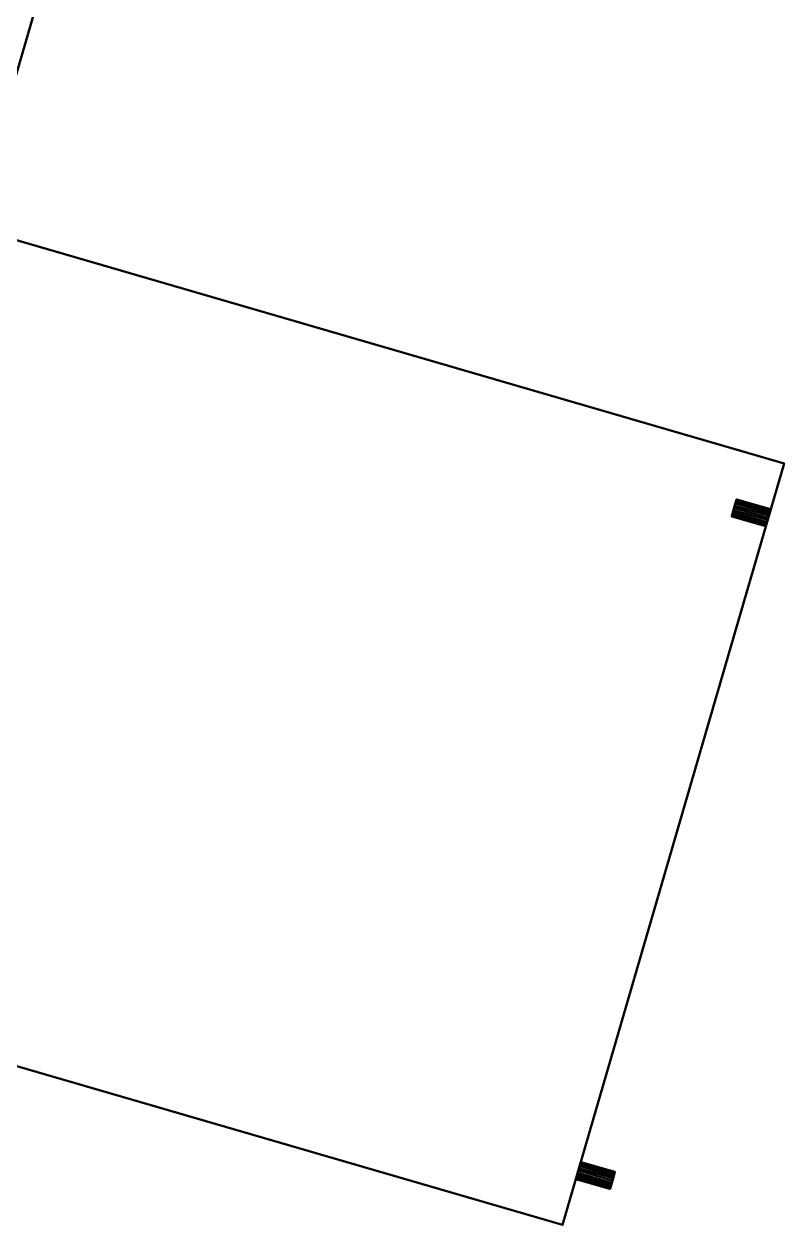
# Model space of a CAD drawing. Header units: inches. Extents: x -1654 to 1344, y -1538 to 36.
# Drawn here: x -230.54 to -209.08, y -694.67 to -660.75 of the extents above; entities that cross this region are included whole.
import ezdxf

# ---------------------------------------------------------------- set-up
doc = ezdxf.new("R2010")
doc.units = ezdxf.units.IN
doc.header["$MEASUREMENT"] = 0
doc.layers.add('M-EQPT', color=2, linetype='Continuous', lineweight=50)
doc.layers.add('M-HVAC-DUCT-SA', color=1, linetype='Continuous', lineweight=50)

# ---------------------------------------------------------------- blocks, each defined once
blk = doc.blocks.new('Heat Pump - Horizontal - Water Source - Back Discharge - Heat Pump 2 Ton Horizontal-946186-_3D_')
at = {"layer": 'M-EQPT'}
mesh = blk.add_polyface(dxfattribs=at)
corners = [(21.551, 11.199, 8.65), (-21.551, 11.199, 8.65), (-21.551, -11.199, 8.65), (21.551, -11.199, 8.65)]
mesh.append_faces([[corners[k] for k in face] for face in [(0, 1, 2, 3)]])
mesh = blk.add_polyface(dxfattribs=at)
corners = [(21.551, 11.199, -8.65), (21.551, -11.199, -8.65), (-21.551, -11.199, -8.65), (-21.551, 11.199, -8.65)]
mesh.append_faces([[corners[k] for k in face] for face in [(0, 1, 2, 3)]])
mesh = blk.add_polyface(dxfattribs=at)
corners = [(21.551, 11.199, 8.65), (21.551, 11.199, -8.65), (-21.551, 11.199, -8.65), (-21.551, 11.199, 8.65)]
mesh.append_faces([[corners[k] for k in face] for face in [(2, 3, 0, 1)]])
mesh = blk.add_polyface(dxfattribs=at)
corners = [(21.551, -11.199, 8.65), (21.551, -11.199, -8.65), (21.551, 11.199, -8.65), (21.551, 11.199, 8.65)]
mesh.append_faces([[corners[k] for k in face] for face in [(2, 3, 0, 1)]])
mesh = blk.add_polyface(dxfattribs=at)
corners = [(20.551, 9.849, 1.969), (20.551, 9.841, 1.905), (20.551, 9.816, 1.844), (20.551, 9.776, 1.793), (20.551, 9.724, 1.753), (20.551, 9.664, 1.728), (20.551, 9.599, 1.719), (20.551, 9.535, 1.728), (20.551, 9.474, 1.753), (20.551, 9.422, 1.793), (20.551, 9.383, 1.844), (20.551, 9.358, 1.905), (20.551, 9.349, 1.969), (20.551, 9.358, 2.034), (20.551, 9.383, 2.094), (20.551, 9.422, 2.146), (20.551, 9.474, 2.186), (20.551, 9.535, 2.211), (20.551, 9.599, 2.219), (20.551, 9.664, 2.211), (20.551, 9.724, 2.186), (20.551, 9.776, 2.146), (20.551, 9.816, 2.094), (20.551, 9.841, 2.034)]
mesh.append_faces([[corners[k] for k in face] for face in [(7, 11, 5, 6), (2, 21, 1)]], dxfattribs={"vtx0": -1, "vtx1": -1})
mesh.append_faces([[corners[k] for k in face] for face in [(14, 17, 11, 13)]], dxfattribs={"vtx0": -1, "vtx1": -1, "vtx2": -1})
mesh.append_faces([[corners[k] for k in face] for face in [(11, 21, 2, 3)]], dxfattribs={"vtx0": -1, "vtx1": -1, "vtx3": -1})
mesh.append_faces([[corners[k] for k in face] for face in [(8, 10, 11, 7)]], dxfattribs={"vtx0": -1, "vtx2": -1})
mesh.append_faces([[corners[k] for k in face] for face in [(22, 23, 21), (9, 10, 8), (12, 13, 11)]], dxfattribs={"vtx1": -1})
mesh.append_faces([[corners[k] for k in face] for face in [(15, 16, 17, 14)]], dxfattribs={"vtx2": -1})
mesh.append_faces([[corners[k] for k in face] for face in [(17, 18, 19, 11), (19, 20, 21, 11), (23, 0, 1, 21), (3, 4, 5, 11)]], dxfattribs={"vtx2": -1, "vtx3": -1})
mesh = blk.add_polyface(dxfattribs=at)
corners = [(21.551, 9.349, 1.969), (20.551, 9.349, 1.969), (20.551, 9.358, 1.905), (20.551, 9.383, 1.844), (20.551, 9.422, 1.793), (20.551, 9.474, 1.753), (20.551, 9.535, 1.728), (20.551, 9.599, 1.719), (20.551, 9.664, 1.728), (20.551, 9.724, 1.753), (20.551, 9.776, 1.793), (20.551, 9.816, 1.844), (20.551, 9.841, 1.905), (20.551, 9.849, 1.969), (21.551, 9.849, 1.969), (21.551, 9.841, 1.905), (21.551, 9.816, 1.844), (21.551, 9.776, 1.793), (21.551, 9.724, 1.753), (21.551, 9.664, 1.728), (21.551, 9.599, 1.719), (21.551, 9.535, 1.728), (21.551, 9.474, 1.753), (21.551, 9.422, 1.793), (21.551, 9.383, 1.844), (21.551, 9.358, 1.905)]
mesh.append_faces([[corners[k] for k in face] for face in [(15, 12, 13, 14), (2, 25, 0, 1)]], dxfattribs={"vtx0": -1})
mesh.append_faces([[corners[k] for k in face] for face in [(16, 11, 12, 15), (18, 9, 10, 17), (17, 10, 11, 16), (19, 8, 9, 18), (8, 19, 20, 7), (21, 6, 7, 20), (22, 5, 6, 21), (24, 3, 4, 23), (23, 4, 5, 22), (25, 2, 3, 24)]], dxfattribs={"vtx0": -1, "vtx2": -1})
mesh = blk.add_polyface(dxfattribs=at)
corners = [(21.551, 9.849, 1.969), (20.551, 9.849, 1.969), (20.551, 9.841, 2.034), (20.551, 9.816, 2.094), (20.551, 9.776, 2.146), (20.551, 9.724, 2.186), (20.551, 9.664, 2.211), (20.551, 9.599, 2.219), (20.551, 9.535, 2.211), (20.551, 9.474, 2.186), (20.551, 9.422, 2.146), (20.551, 9.383, 2.094), (20.551, 9.358, 2.034), (20.551, 9.349, 1.969), (21.551, 9.349, 1.969), (21.551, 9.358, 2.034), (21.551, 9.383, 2.094), (21.551, 9.422, 2.146), (21.551, 9.474, 2.186), (21.551, 9.535, 2.211), (21.551, 9.599, 2.219), (21.551, 9.664, 2.211), (21.551, 9.724, 2.186), (21.551, 9.776, 2.146), (21.551, 9.816, 2.094), (21.551, 9.841, 2.034)]
mesh.append_faces([[corners[k] for k in face] for face in [(15, 12, 13, 14), (2, 25, 0, 1)]], dxfattribs={"vtx0": -1})
mesh.append_faces([[corners[k] for k in face] for face in [(16, 11, 12, 15), (18, 9, 10, 17), (17, 10, 11, 16), (19, 8, 9, 18), (8, 19, 20, 7), (21, 6, 7, 20), (22, 5, 6, 21), (24, 3, 4, 23), (23, 4, 5, 22), (25, 2, 3, 24)]], dxfattribs={"vtx0": -1, "vtx2": -1})
mesh = blk.add_polyface(dxfattribs=at)
corners = [(20.551, 9.849, 6.033), (20.551, 9.841, 5.969), (20.551, 9.816, 5.908), (20.551, 9.776, 5.857), (20.551, 9.724, 5.817), (20.551, 9.664, 5.792), (20.551, 9.599, 5.783), (20.551, 9.535, 5.792), (20.551, 9.474, 5.817), (20.551, 9.422, 5.857), (20.551, 9.383, 5.908), (20.551, 9.358, 5.969), (20.551, 9.349, 6.033), (20.551, 9.358, 6.098), (20.551, 9.383, 6.158), (20.551, 9.422, 6.21), (20.551, 9.474, 6.25), (20.551, 9.535, 6.275), (20.551, 9.599, 6.283), (20.551, 9.664, 6.275), (20.551, 9.724, 6.25), (20.551, 9.776, 6.21), (20.551, 9.816, 6.158), (20.551, 9.841, 6.098)]
mesh.append_faces([[corners[k] for k in face] for face in [(8, 6, 7)]], dxfattribs={"vtx0": -1})
mesh.append_faces([[corners[k] for k in face] for face in [(2, 11, 21, 1), (2, 6, 11)]], dxfattribs={"vtx0": -1, "vtx1": -1, "vtx2": -1})
mesh.append_faces([[corners[k] for k in face] for face in [(11, 14, 20, 21)]], dxfattribs={"vtx0": -1, "vtx1": -1, "vtx3": -1})
mesh.append_faces([[corners[k] for k in face] for face in [(21, 0, 1), (6, 2, 3, 5)]], dxfattribs={"vtx0": -1, "vtx2": -1})
mesh.append_faces([[corners[k] for k in face] for face in [(14, 16, 17, 20), (8, 10, 11, 6)]], dxfattribs={"vtx0": -1, "vtx2": -1, "vtx3": -1})
mesh.append_faces([[corners[k] for k in face] for face in [(15, 16, 14), (13, 14, 11, 12), (9, 10, 8), (4, 5, 3)]], dxfattribs={"vtx1": -1})
mesh.append_faces([[corners[k] for k in face] for face in [(17, 18, 19, 20), (21, 22, 23, 0)]], dxfattribs={"vtx3": -1})
mesh = blk.add_polyface(dxfattribs=at)
corners = [(21.551, 9.349, 6.033), (20.551, 9.349, 6.033), (20.551, 9.358, 5.969), (20.551, 9.383, 5.908), (20.551, 9.422, 5.857), (20.551, 9.474, 5.817), (20.551, 9.535, 5.792), (20.551, 9.599, 5.783), (20.551, 9.664, 5.792), (20.551, 9.724, 5.817), (20.551, 9.776, 5.857), (20.551, 9.816, 5.908), (20.551, 9.841, 5.969), (20.551, 9.849, 6.033), (21.551, 9.849, 6.033), (21.551, 9.841, 5.969), (21.551, 9.816, 5.908), (21.551, 9.776, 5.857), (21.551, 9.724, 5.817), (21.551, 9.664, 5.792), (21.551, 9.599, 5.783), (21.551, 9.535, 5.792), (21.551, 9.474, 5.817), (21.551, 9.422, 5.857), (21.551, 9.383, 5.908), (21.551, 9.358, 5.969)]
mesh.append_faces([[corners[k] for k in face] for face in [(15, 12, 13, 14), (2, 25, 0, 1)]], dxfattribs={"vtx0": -1})
mesh.append_faces([[corners[k] for k in face] for face in [(16, 11, 12, 15), (18, 9, 10, 17), (17, 10, 11, 16), (19, 8, 9, 18), (8, 19, 20, 7), (21, 6, 7, 20), (22, 5, 6, 21), (24, 3, 4, 23), (23, 4, 5, 22), (25, 2, 3, 24)]], dxfattribs={"vtx0": -1, "vtx2": -1})
mesh = blk.add_polyface(dxfattribs=at)
corners = [(21.551, 9.849, 6.033), (20.551, 9.849, 6.033), (20.551, 9.841, 6.098), (20.551, 9.816, 6.158), (20.551, 9.776, 6.21), (20.551, 9.724, 6.25), (20.551, 9.664, 6.275), (20.551, 9.599, 6.283), (20.551, 9.535, 6.275), (20.551, 9.474, 6.25), (20.551, 9.422, 6.21), (20.551, 9.383, 6.158), (20.551, 9.358, 6.098), (20.551, 9.349, 6.033), (21.551, 9.349, 6.033), (21.551, 9.358, 6.098), (21.551, 9.383, 6.158), (21.551, 9.422, 6.21), (21.551, 9.474, 6.25), (21.551, 9.535, 6.275), (21.551, 9.599, 6.283), (21.551, 9.664, 6.275), (21.551, 9.724, 6.25), (21.551, 9.776, 6.21), (21.551, 9.816, 6.158), (21.551, 9.841, 6.098)]
mesh.append_faces([[corners[k] for k in face] for face in [(15, 12, 13, 14), (2, 25, 0, 1)]], dxfattribs={"vtx0": -1})
mesh.append_faces([[corners[k] for k in face] for face in [(16, 11, 12, 15), (18, 9, 10, 17), (17, 10, 11, 16), (19, 8, 9, 18), (8, 19, 20, 7), (21, 6, 7, 20), (22, 5, 6, 21), (24, 3, 4, 23), (23, 4, 5, 22), (25, 2, 3, 24)]], dxfattribs={"vtx0": -1, "vtx2": -1})
mesh = blk.add_polyface(dxfattribs=at)
corners = [(21.551, 9.849, 1.969), (21.551, 9.841, 2.034), (21.551, 9.816, 2.094), (21.551, 9.776, 2.146), (21.551, 9.724, 2.186), (21.551, 9.664, 2.211), (21.551, 9.599, 2.219), (21.551, 9.535, 2.211), (21.551, 9.474, 2.186), (21.551, 9.422, 2.146), (21.551, 9.383, 2.094), (21.551, 9.358, 2.034), (21.551, 9.349, 1.969), (21.551, 9.358, 1.905), (21.551, 9.383, 1.844), (21.551, 9.422, 1.793), (21.551, 9.474, 1.753), (21.551, 9.535, 1.728), (21.551, 9.599, 1.719), (21.551, 9.664, 1.728), (21.551, 9.724, 1.753), (21.551, 9.776, 1.793), (21.551, 9.816, 1.844), (21.551, 9.841, 1.905)]
mesh.append_faces([[corners[k] for k in face] for face in [(23, 3, 22), (7, 13, 5, 6)]], dxfattribs={"vtx0": -1, "vtx1": -1})
mesh.append_faces([[corners[k] for k in face] for face in [(22, 3, 13, 21), (10, 13, 7, 9)]], dxfattribs={"vtx0": -1, "vtx1": -1, "vtx2": -1})
mesh.append_faces([[corners[k] for k in face] for face in [(13, 16, 17, 21)]], dxfattribs={"vtx0": -1, "vtx2": -1, "vtx3": -1})
mesh.append_faces([[corners[k] for k in face] for face in [(8, 9, 7)]], dxfattribs={"vtx1": -1})
mesh.append_faces([[corners[k] for k in face] for face in [(14, 15, 16, 13), (17, 18, 19), (11, 12, 13, 10), (23, 0, 1)]], dxfattribs={"vtx2": -1})
mesh.append_faces([[corners[k] for k in face] for face in [(19, 20, 21, 17), (1, 2, 3, 23), (3, 4, 5, 13)]], dxfattribs={"vtx2": -1, "vtx3": -1})
mesh = blk.add_polyface(dxfattribs=at)
corners = [(21.551, 9.849, 6.033), (21.551, 9.841, 6.098), (21.551, 9.816, 6.158), (21.551, 9.776, 6.21), (21.551, 9.724, 6.25), (21.551, 9.664, 6.275), (21.551, 9.599, 6.283), (21.551, 9.535, 6.275), (21.551, 9.474, 6.25), (21.551, 9.422, 6.21), (21.551, 9.383, 6.158), (21.551, 9.358, 6.098), (21.551, 9.349, 6.033), (21.551, 9.358, 5.969), (21.551, 9.383, 5.908), (21.551, 9.422, 5.857), (21.551, 9.474, 5.817), (21.551, 9.535, 5.792), (21.551, 9.599, 5.783), (21.551, 9.664, 5.792), (21.551, 9.724, 5.817), (21.551, 9.776, 5.857), (21.551, 9.816, 5.908), (21.551, 9.841, 5.969)]
mesh.append_faces([[corners[k] for k in face] for face in [(22, 3, 13, 18), (10, 13, 4, 7)]], dxfattribs={"vtx0": -1, "vtx1": -1, "vtx2": -1, "vtx3": -1})
mesh.append_faces([[corners[k] for k in face] for face in [(13, 3, 4)]], dxfattribs={"vtx0": -1, "vtx2": -1})
mesh.append_faces([[corners[k] for k in face] for face in [(3, 22, 23, 0)]], dxfattribs={"vtx0": -1, "vtx3": -1})
mesh.append_faces([[corners[k] for k in face] for face in [(21, 22, 18)]], dxfattribs={"vtx1": -1, "vtx2": -1})
mesh.append_faces([[corners[k] for k in face] for face in [(14, 15, 16, 13), (19, 20, 21, 18), (11, 12, 13, 10), (8, 9, 10, 7), (5, 6, 7, 4), (1, 2, 3, 0)]], dxfattribs={"vtx2": -1})
mesh.append_faces([[corners[k] for k in face] for face in [(16, 17, 18, 13)]], dxfattribs={"vtx2": -1, "vtx3": -1})
mesh = blk.add_polyface(dxfattribs=at)
corners = [(21.551, -9.349, 7.35), (21.551, -9.358, 7.285), (21.551, -9.383, 7.225), (21.551, -9.422, 7.173), (21.551, -9.474, 7.133), (21.551, -9.535, 7.108), (21.551, -9.599, 7.1), (21.551, -9.664, 7.108), (21.551, -9.724, 7.133), (21.551, -9.776, 7.173), (21.551, -9.816, 7.225), (21.551, -9.841, 7.285), (21.551, -9.849, 7.35), (21.551, -9.841, 7.414), (21.551, -9.816, 7.475), (21.551, -9.776, 7.526), (21.551, -9.724, 7.566), (21.551, -9.664, 7.591), (21.551, -9.599, 7.6), (21.551, -9.535, 7.591), (21.551, -9.474, 7.566), (21.551, -9.422, 7.526), (21.551, -9.383, 7.475), (21.551, -9.358, 7.414)]
mesh.append_faces([[corners[k] for k in face] for face in [(8, 4, 7)]], dxfattribs={"vtx0": -1, "vtx1": -1})
mesh.append_faces([[corners[k] for k in face] for face in [(16, 21, 11, 14), (11, 21, 4, 8)]], dxfattribs={"vtx0": -1, "vtx1": -1, "vtx2": -1, "vtx3": -1})
mesh.append_faces([[corners[k] for k in face] for face in [(21, 0, 1, 2)]], dxfattribs={"vtx0": -1, "vtx3": -1})
mesh.append_faces([[corners[k] for k in face] for face in [(15, 16, 14), (13, 14, 11, 12), (10, 11, 8, 9)]], dxfattribs={"vtx1": -1})
mesh.append_faces([[corners[k] for k in face] for face in [(20, 21, 16, 19)]], dxfattribs={"vtx1": -1, "vtx2": -1})
mesh.append_faces([[corners[k] for k in face] for face in [(17, 18, 19, 16)]], dxfattribs={"vtx2": -1})
mesh.append_faces([[corners[k] for k in face] for face in [(2, 3, 4, 21)]], dxfattribs={"vtx2": -1, "vtx3": -1})
mesh.append_faces([[corners[k] for k in face] for face in [(21, 22, 23, 0), (4, 5, 6, 7)]], dxfattribs={"vtx3": -1})
mesh = blk.add_polyface(dxfattribs=at)
corners = [(22.551, -9.849, 7.35), (21.551, -9.849, 7.35), (21.551, -9.841, 7.285), (21.551, -9.816, 7.225), (21.551, -9.776, 7.173), (21.551, -9.724, 7.133), (21.551, -9.664, 7.108), (21.551, -9.599, 7.1), (21.551, -9.535, 7.108), (21.551, -9.474, 7.133), (21.551, -9.422, 7.173), (21.551, -9.383, 7.225), (21.551, -9.358, 7.285), (21.551, -9.349, 7.35), (22.551, -9.349, 7.35), (22.551, -9.358, 7.285), (22.551, -9.383, 7.225), (22.551, -9.422, 7.173), (22.551, -9.474, 7.133), (22.551, -9.535, 7.108), (22.551, -9.599, 7.1), (22.551, -9.664, 7.108), (22.551, -9.724, 7.133), (22.551, -9.776, 7.173), (22.551, -9.816, 7.225), (22.551, -9.841, 7.285)]
mesh.append_faces([[corners[k] for k in face] for face in [(15, 12, 13, 14), (2, 25, 0, 1)]], dxfattribs={"vtx0": -1})
mesh.append_faces([[corners[k] for k in face] for face in [(16, 11, 12, 15), (18, 9, 10, 17), (17, 10, 11, 16), (19, 8, 9, 18), (8, 19, 20, 7), (21, 6, 7, 20), (22, 5, 6, 21), (24, 3, 4, 23), (23, 4, 5, 22), (25, 2, 3, 24)]], dxfattribs={"vtx0": -1, "vtx2": -1})
mesh = blk.add_polyface(dxfattribs=at)
corners = [(22.551, -9.349, 7.35), (21.551, -9.349, 7.35), (21.551, -9.358, 7.414), (21.551, -9.383, 7.475), (21.551, -9.422, 7.526), (21.551, -9.474, 7.566), (21.551, -9.535, 7.591), (21.551, -9.599, 7.6), (21.551, -9.664, 7.591), (21.551, -9.724, 7.566), (21.551, -9.776, 7.526), (21.551, -9.816, 7.475), (21.551, -9.841, 7.414), (21.551, -9.849, 7.35), (22.551, -9.849, 7.35), (22.551, -9.841, 7.414), (22.551, -9.816, 7.475), (22.551, -9.776, 7.526), (22.551, -9.724, 7.566), (22.551, -9.664, 7.591), (22.551, -9.599, 7.6), (22.551, -9.535, 7.591), (22.551, -9.474, 7.566), (22.551, -9.422, 7.526), (22.551, -9.383, 7.475), (22.551, -9.358, 7.414)]
mesh.append_faces([[corners[k] for k in face] for face in [(15, 12, 13, 14), (2, 25, 0, 1)]], dxfattribs={"vtx0": -1})
mesh.append_faces([[corners[k] for k in face] for face in [(16, 11, 12, 15), (18, 9, 10, 17), (17, 10, 11, 16), (19, 8, 9, 18), (8, 19, 20, 7), (21, 6, 7, 20), (22, 5, 6, 21), (24, 3, 4, 23), (23, 4, 5, 22), (25, 2, 3, 24)]], dxfattribs={"vtx0": -1, "vtx2": -1})
mesh = blk.add_polyface(dxfattribs=at)
corners = [(21.551, -9.349, 5.35), (21.551, -9.358, 5.285), (21.551, -9.383, 5.225), (21.551, -9.422, 5.173), (21.551, -9.474, 5.133), (21.551, -9.535, 5.108), (21.551, -9.599, 5.1), (21.551, -9.664, 5.108), (21.551, -9.724, 5.133), (21.551, -9.776, 5.173), (21.551, -9.816, 5.225), (21.551, -9.841, 5.285), (21.551, -9.849, 5.35), (21.551, -9.841, 5.414), (21.551, -9.816, 5.475), (21.551, -9.776, 5.526), (21.551, -9.724, 5.566), (21.551, -9.664, 5.591), (21.551, -9.599, 5.6), (21.551, -9.535, 5.591), (21.551, -9.474, 5.566), (21.551, -9.422, 5.526), (21.551, -9.383, 5.475), (21.551, -9.358, 5.414)]
mesh.append_faces([[corners[k] for k in face] for face in [(8, 6, 7)]], dxfattribs={"vtx0": -1})
mesh.append_faces([[corners[k] for k in face] for face in [(14, 17, 11, 13)]], dxfattribs={"vtx0": -1, "vtx1": -1, "vtx2": -1})
mesh.append_faces([[corners[k] for k in face] for face in [(11, 17, 2, 6)]], dxfattribs={"vtx0": -1, "vtx1": -1, "vtx2": -1, "vtx3": -1})
mesh.append_faces([[corners[k] for k in face] for face in [(6, 2, 3, 5)]], dxfattribs={"vtx0": -1, "vtx2": -1})
mesh.append_faces([[corners[k] for k in face] for face in [(8, 10, 11, 6)]], dxfattribs={"vtx0": -1, "vtx2": -1, "vtx3": -1})
mesh.append_faces([[corners[k] for k in face] for face in [(20, 21, 18, 19), (9, 10, 8), (4, 5, 3), (12, 13, 11)]], dxfattribs={"vtx1": -1})
mesh.append_faces([[corners[k] for k in face] for face in [(17, 18, 21, 2)]], dxfattribs={"vtx1": -1, "vtx2": -1, "vtx3": -1})
mesh.append_faces([[corners[k] for k in face] for face in [(15, 16, 17, 14)]], dxfattribs={"vtx2": -1})
mesh.append_faces([[corners[k] for k in face] for face in [(21, 22, 23, 2)]], dxfattribs={"vtx2": -1, "vtx3": -1})
mesh.append_faces([[corners[k] for k in face] for face in [(23, 0, 1, 2)]], dxfattribs={"vtx3": -1})
mesh = blk.add_polyface(dxfattribs=at)
corners = [(22.551, -9.849, 5.35), (21.551, -9.849, 5.35), (21.551, -9.841, 5.285), (21.551, -9.816, 5.225), (21.551, -9.776, 5.173), (21.551, -9.724, 5.133), (21.551, -9.664, 5.108), (21.551, -9.599, 5.1), (21.551, -9.535, 5.108), (21.551, -9.474, 5.133), (21.551, -9.422, 5.173), (21.551, -9.383, 5.225), (21.551, -9.358, 5.285), (21.551, -9.349, 5.35), (22.551, -9.349, 5.35), (22.551, -9.358, 5.285), (22.551, -9.383, 5.225), (22.551, -9.422, 5.173), (22.551, -9.474, 5.133), (22.551, -9.535, 5.108), (22.551, -9.599, 5.1), (22.551, -9.664, 5.108), (22.551, -9.724, 5.133), (22.551, -9.776, 5.173), (22.551, -9.816, 5.225), (22.551, -9.841, 5.285)]
mesh.append_faces([[corners[k] for k in face] for face in [(15, 12, 13, 14), (2, 25, 0, 1)]], dxfattribs={"vtx0": -1})
mesh.append_faces([[corners[k] for k in face] for face in [(16, 11, 12, 15), (18, 9, 10, 17), (17, 10, 11, 16), (19, 8, 9, 18), (8, 19, 20, 7), (21, 6, 7, 20), (22, 5, 6, 21), (24, 3, 4, 23), (23, 4, 5, 22), (25, 2, 3, 24)]], dxfattribs={"vtx0": -1, "vtx2": -1})
mesh = blk.add_polyface(dxfattribs=at)
corners = [(22.551, -9.349, 5.35), (21.551, -9.349, 5.35), (21.551, -9.358, 5.414), (21.551, -9.383, 5.475), (21.551, -9.422, 5.526), (21.551, -9.474, 5.566), (21.551, -9.535, 5.591), (21.551, -9.599, 5.6), (21.551, -9.664, 5.591), (21.551, -9.724, 5.566), (21.551, -9.776, 5.526), (21.551, -9.816, 5.475), (21.551, -9.841, 5.414), (21.551, -9.849, 5.35), (22.551, -9.849, 5.35), (22.551, -9.841, 5.414), (22.551, -9.816, 5.475), (22.551, -9.776, 5.526), (22.551, -9.724, 5.566), (22.551, -9.664, 5.591), (22.551, -9.599, 5.6), (22.551, -9.535, 5.591), (22.551, -9.474, 5.566), (22.551, -9.422, 5.526), (22.551, -9.383, 5.475), (22.551, -9.358, 5.414)]
mesh.append_faces([[corners[k] for k in face] for face in [(15, 12, 13, 14), (2, 25, 0, 1)]], dxfattribs={"vtx0": -1})
mesh.append_faces([[corners[k] for k in face] for face in [(16, 11, 12, 15), (18, 9, 10, 17), (17, 10, 11, 16), (19, 8, 9, 18), (8, 19, 20, 7), (21, 6, 7, 20), (22, 5, 6, 21), (24, 3, 4, 23), (23, 4, 5, 22), (25, 2, 3, 24)]], dxfattribs={"vtx0": -1, "vtx2": -1})
mesh = blk.add_polyface(dxfattribs=at)
corners = [(21.551, -9.349, 1.35), (21.551, -9.358, 1.285), (21.551, -9.383, 1.225), (21.551, -9.422, 1.173), (21.551, -9.474, 1.133), (21.551, -9.535, 1.108), (21.551, -9.599, 1.1), (21.551, -9.664, 1.108), (21.551, -9.724, 1.133), (21.551, -9.776, 1.173), (21.551, -9.816, 1.225), (21.551, -9.841, 1.285), (21.551, -9.849, 1.35), (21.551, -9.841, 1.414), (21.551, -9.816, 1.475), (21.551, -9.776, 1.526), (21.551, -9.724, 1.566), (21.551, -9.664, 1.591), (21.551, -9.599, 1.6), (21.551, -9.535, 1.591), (21.551, -9.474, 1.566), (21.551, -9.422, 1.526), (21.551, -9.383, 1.475), (21.551, -9.358, 1.414)]
mesh.append_faces([[corners[k] for k in face] for face in [(8, 6, 7)]], dxfattribs={"vtx0": -1})
mesh.append_faces([[corners[k] for k in face] for face in [(2, 21, 1)]], dxfattribs={"vtx0": -1, "vtx1": -1})
mesh.append_faces([[corners[k] for k in face] for face in [(14, 17, 11, 13)]], dxfattribs={"vtx0": -1, "vtx1": -1, "vtx2": -1})
mesh.append_faces([[corners[k] for k in face] for face in [(11, 21, 2, 8)]], dxfattribs={"vtx0": -1, "vtx1": -1, "vtx2": -1, "vtx3": -1})
mesh.append_faces([[corners[k] for k in face] for face in [(8, 2, 5, 6)]], dxfattribs={"vtx0": -1, "vtx1": -1, "vtx3": -1})
mesh.append_faces([[corners[k] for k in face] for face in [(22, 23, 21), (10, 11, 8, 9), (12, 13, 11)]], dxfattribs={"vtx1": -1})
mesh.append_faces([[corners[k] for k in face] for face in [(15, 16, 17, 14)]], dxfattribs={"vtx2": -1})
mesh.append_faces([[corners[k] for k in face] for face in [(17, 18, 19, 11), (19, 20, 21, 11), (23, 0, 1, 21)]], dxfattribs={"vtx2": -1, "vtx3": -1})
mesh.append_faces([[corners[k] for k in face] for face in [(2, 3, 4, 5)]], dxfattribs={"vtx3": -1})
mesh = blk.add_polyface(dxfattribs=at)
corners = [(22.551, -9.849, 1.35), (21.551, -9.849, 1.35), (21.551, -9.841, 1.285), (21.551, -9.816, 1.225), (21.551, -9.776, 1.173), (21.551, -9.724, 1.133), (21.551, -9.664, 1.108), (21.551, -9.599, 1.1), (21.551, -9.535, 1.108), (21.551, -9.474, 1.133), (21.551, -9.422, 1.173), (21.551, -9.383, 1.225), (21.551, -9.358, 1.285), (21.551, -9.349, 1.35), (22.551, -9.349, 1.35), (22.551, -9.358, 1.285), (22.551, -9.383, 1.225), (22.551, -9.422, 1.173), (22.551, -9.474, 1.133), (22.551, -9.535, 1.108), (22.551, -9.599, 1.1), (22.551, -9.664, 1.108), (22.551, -9.724, 1.133), (22.551, -9.776, 1.173), (22.551, -9.816, 1.225), (22.551, -9.841, 1.285)]
mesh.append_faces([[corners[k] for k in face] for face in [(15, 12, 13, 14), (2, 25, 0, 1)]], dxfattribs={"vtx0": -1})
mesh.append_faces([[corners[k] for k in face] for face in [(16, 11, 12, 15), (18, 9, 10, 17), (17, 10, 11, 16), (19, 8, 9, 18), (8, 19, 20, 7), (21, 6, 7, 20), (22, 5, 6, 21), (24, 3, 4, 23), (23, 4, 5, 22), (25, 2, 3, 24)]], dxfattribs={"vtx0": -1, "vtx2": -1})
mesh = blk.add_polyface(dxfattribs=at)
corners = [(22.551, -9.349, 1.35), (21.551, -9.349, 1.35), (21.551, -9.358, 1.414), (21.551, -9.383, 1.475), (21.551, -9.422, 1.526), (21.551, -9.474, 1.566), (21.551, -9.535, 1.591), (21.551, -9.599, 1.6), (21.551, -9.664, 1.591), (21.551, -9.724, 1.566), (21.551, -9.776, 1.526), (21.551, -9.816, 1.475), (21.551, -9.841, 1.414), (21.551, -9.849, 1.35), (22.551, -9.849, 1.35), (22.551, -9.841, 1.414), (22.551, -9.816, 1.475), (22.551, -9.776, 1.526), (22.551, -9.724, 1.566), (22.551, -9.664, 1.591), (22.551, -9.599, 1.6), (22.551, -9.535, 1.591), (22.551, -9.474, 1.566), (22.551, -9.422, 1.526), (22.551, -9.383, 1.475), (22.551, -9.358, 1.414)]
mesh.append_faces([[corners[k] for k in face] for face in [(15, 12, 13, 14), (2, 25, 0, 1)]], dxfattribs={"vtx0": -1})
mesh.append_faces([[corners[k] for k in face] for face in [(16, 11, 12, 15), (18, 9, 10, 17), (17, 10, 11, 16), (19, 8, 9, 18), (8, 19, 20, 7), (21, 6, 7, 20), (22, 5, 6, 21), (24, 3, 4, 23), (23, 4, 5, 22), (25, 2, 3, 24)]], dxfattribs={"vtx0": -1, "vtx2": -1})
mesh = blk.add_polyface(dxfattribs=at)
corners = [(21.551, -9.349, -4.95), (21.551, -9.358, -5.015), (21.551, -9.383, -5.075), (21.551, -9.422, -5.127), (21.551, -9.474, -5.167), (21.551, -9.535, -5.192), (21.551, -9.599, -5.2), (21.551, -9.664, -5.192), (21.551, -9.724, -5.167), (21.551, -9.776, -5.127), (21.551, -9.816, -5.075), (21.551, -9.841, -5.015), (21.551, -9.849, -4.95), (21.551, -9.841, -4.886), (21.551, -9.816, -4.825), (21.551, -9.776, -4.774), (21.551, -9.724, -4.734), (21.551, -9.664, -4.709), (21.551, -9.599, -4.7), (21.551, -9.535, -4.709), (21.551, -9.474, -4.734), (21.551, -9.422, -4.774), (21.551, -9.383, -4.825), (21.551, -9.358, -4.886)]
mesh.append_faces([[corners[k] for k in face] for face in [(8, 6, 7)]], dxfattribs={"vtx0": -1})
mesh.append_faces([[corners[k] for k in face] for face in [(14, 17, 11, 13)]], dxfattribs={"vtx0": -1, "vtx1": -1, "vtx2": -1})
mesh.append_faces([[corners[k] for k in face] for face in [(11, 17, 2, 6)]], dxfattribs={"vtx0": -1, "vtx1": -1, "vtx2": -1, "vtx3": -1})
mesh.append_faces([[corners[k] for k in face] for face in [(6, 2, 3, 5)]], dxfattribs={"vtx0": -1, "vtx2": -1})
mesh.append_faces([[corners[k] for k in face] for face in [(8, 10, 11, 6)]], dxfattribs={"vtx0": -1, "vtx2": -1, "vtx3": -1})
mesh.append_faces([[corners[k] for k in face] for face in [(20, 21, 18, 19), (9, 10, 8), (4, 5, 3), (12, 13, 11)]], dxfattribs={"vtx1": -1})
mesh.append_faces([[corners[k] for k in face] for face in [(17, 18, 21, 2)]], dxfattribs={"vtx1": -1, "vtx2": -1, "vtx3": -1})
mesh.append_faces([[corners[k] for k in face] for face in [(15, 16, 17, 14)]], dxfattribs={"vtx2": -1})
mesh.append_faces([[corners[k] for k in face] for face in [(21, 22, 23, 2)]], dxfattribs={"vtx2": -1, "vtx3": -1})
mesh.append_faces([[corners[k] for k in face] for face in [(23, 0, 1, 2)]], dxfattribs={"vtx3": -1})
mesh = blk.add_polyface(dxfattribs=at)
corners = [(22.551, -9.849, -4.95), (21.551, -9.849, -4.95), (21.551, -9.841, -5.015), (21.551, -9.816, -5.075), (21.551, -9.776, -5.127), (21.551, -9.724, -5.167), (21.551, -9.664, -5.192), (21.551, -9.599, -5.2), (21.551, -9.535, -5.192), (21.551, -9.474, -5.167), (21.551, -9.422, -5.127), (21.551, -9.383, -5.075), (21.551, -9.358, -5.015), (21.551, -9.349, -4.95), (22.551, -9.349, -4.95), (22.551, -9.358, -5.015), (22.551, -9.383, -5.075), (22.551, -9.422, -5.127), (22.551, -9.474, -5.167), (22.551, -9.535, -5.192), (22.551, -9.599, -5.2), (22.551, -9.664, -5.192), (22.551, -9.724, -5.167), (22.551, -9.776, -5.127), (22.551, -9.816, -5.075), (22.551, -9.841, -5.015)]
mesh.append_faces([[corners[k] for k in face] for face in [(15, 12, 13, 14), (2, 25, 0, 1)]], dxfattribs={"vtx0": -1})
mesh.append_faces([[corners[k] for k in face] for face in [(16, 11, 12, 15), (18, 9, 10, 17), (17, 10, 11, 16), (19, 8, 9, 18), (8, 19, 20, 7), (21, 6, 7, 20), (22, 5, 6, 21), (24, 3, 4, 23), (23, 4, 5, 22), (25, 2, 3, 24)]], dxfattribs={"vtx0": -1, "vtx2": -1})
mesh = blk.add_polyface(dxfattribs=at)
corners = [(22.551, -9.349, -4.95), (21.551, -9.349, -4.95), (21.551, -9.358, -4.886), (21.551, -9.383, -4.825), (21.551, -9.422, -4.774), (21.551, -9.474, -4.734), (21.551, -9.535, -4.709), (21.551, -9.599, -4.7), (21.551, -9.664, -4.709), (21.551, -9.724, -4.734), (21.551, -9.776, -4.774), (21.551, -9.816, -4.825), (21.551, -9.841, -4.886), (21.551, -9.849, -4.95), (22.551, -9.849, -4.95), (22.551, -9.841, -4.886), (22.551, -9.816, -4.825), (22.551, -9.776, -4.774), (22.551, -9.724, -4.734), (22.551, -9.664, -4.709), (22.551, -9.599, -4.7), (22.551, -9.535, -4.709), (22.551, -9.474, -4.734), (22.551, -9.422, -4.774), (22.551, -9.383, -4.825), (22.551, -9.358, -4.886)]
mesh.append_faces([[corners[k] for k in face] for face in [(15, 12, 13, 14), (2, 25, 0, 1)]], dxfattribs={"vtx0": -1})
mesh.append_faces([[corners[k] for k in face] for face in [(16, 11, 12, 15), (18, 9, 10, 17), (17, 10, 11, 16), (19, 8, 9, 18), (8, 19, 20, 7), (21, 6, 7, 20), (22, 5, 6, 21), (24, 3, 4, 23), (23, 4, 5, 22), (25, 2, 3, 24)]], dxfattribs={"vtx0": -1, "vtx2": -1})
mesh = blk.add_polyface(dxfattribs=at)
corners = [(22.551, -9.349, 7.35), (22.551, -9.358, 7.414), (22.551, -9.383, 7.475), (22.551, -9.422, 7.526), (22.551, -9.474, 7.566), (22.551, -9.535, 7.591), (22.551, -9.599, 7.6), (22.551, -9.664, 7.591), (22.551, -9.724, 7.566), (22.551, -9.776, 7.526), (22.551, -9.816, 7.475), (22.551, -9.841, 7.414), (22.551, -9.849, 7.35), (22.551, -9.841, 7.285), (22.551, -9.816, 7.225), (22.551, -9.776, 7.173), (22.551, -9.724, 7.133), (22.551, -9.664, 7.108), (22.551, -9.599, 7.1), (22.551, -9.535, 7.108), (22.551, -9.474, 7.133), (22.551, -9.422, 7.173), (22.551, -9.383, 7.225), (22.551, -9.358, 7.285)]
mesh.append_faces([[corners[k] for k in face] for face in [(10, 13, 8, 9)]], dxfattribs={"vtx0": -1, "vtx1": -1})
mesh.append_faces([[corners[k] for k in face] for face in [(3, 13, 20, 22)]], dxfattribs={"vtx0": -1, "vtx1": -1, "vtx2": -1, "vtx3": -1})
mesh.append_faces([[corners[k] for k in face] for face in [(8, 13, 3, 4)]], dxfattribs={"vtx0": -1, "vtx1": -1, "vtx3": -1})
mesh.append_faces([[corners[k] for k in face] for face in [(3, 22, 23, 0)]], dxfattribs={"vtx0": -1, "vtx3": -1})
mesh.append_faces([[corners[k] for k in face] for face in [(21, 22, 20)]], dxfattribs={"vtx1": -1})
mesh.append_faces([[corners[k] for k in face] for face in [(16, 17, 20, 13)]], dxfattribs={"vtx1": -1, "vtx2": -1, "vtx3": -1})
mesh.append_faces([[corners[k] for k in face] for face in [(7, 8, 4, 5)]], dxfattribs={"vtx1": -1, "vtx3": -1})
mesh.append_faces([[corners[k] for k in face] for face in [(14, 15, 16, 13), (18, 19, 20, 17), (11, 12, 13, 10), (5, 6, 7), (1, 2, 3, 0)]], dxfattribs={"vtx2": -1})
mesh = blk.add_polyface(dxfattribs=at)
corners = [(22.551, -9.349, 5.35), (22.551, -9.358, 5.414), (22.551, -9.383, 5.475), (22.551, -9.422, 5.526), (22.551, -9.474, 5.566), (22.551, -9.535, 5.591), (22.551, -9.599, 5.6), (22.551, -9.664, 5.591), (22.551, -9.724, 5.566), (22.551, -9.776, 5.526), (22.551, -9.816, 5.475), (22.551, -9.841, 5.414), (22.551, -9.849, 5.35), (22.551, -9.841, 5.285), (22.551, -9.816, 5.225), (22.551, -9.776, 5.173), (22.551, -9.724, 5.133), (22.551, -9.664, 5.108), (22.551, -9.599, 5.1), (22.551, -9.535, 5.108), (22.551, -9.474, 5.133), (22.551, -9.422, 5.173), (22.551, -9.383, 5.225), (22.551, -9.358, 5.285)]
mesh.append_faces([[corners[k] for k in face] for face in [(10, 13, 7, 9)]], dxfattribs={"vtx0": -1, "vtx1": -1, "vtx2": -1})
mesh.append_faces([[corners[k] for k in face] for face in [(22, 7, 13, 18)]], dxfattribs={"vtx0": -1, "vtx1": -1, "vtx2": -1, "vtx3": -1})
mesh.append_faces([[corners[k] for k in face] for face in [(8, 9, 7)]], dxfattribs={"vtx1": -1})
mesh.append_faces([[corners[k] for k in face] for face in [(21, 22, 18)]], dxfattribs={"vtx1": -1, "vtx2": -1})
mesh.append_faces([[corners[k] for k in face] for face in [(22, 23, 3, 7)]], dxfattribs={"vtx1": -1, "vtx2": -1, "vtx3": -1})
mesh.append_faces([[corners[k] for k in face] for face in [(6, 7, 3, 4)]], dxfattribs={"vtx1": -1, "vtx3": -1})
mesh.append_faces([[corners[k] for k in face] for face in [(14, 15, 16, 13), (19, 20, 21, 18), (11, 12, 13, 10), (23, 0, 1), (4, 5, 6)]], dxfattribs={"vtx2": -1})
mesh.append_faces([[corners[k] for k in face] for face in [(16, 17, 18, 13), (1, 2, 3, 23)]], dxfattribs={"vtx2": -1, "vtx3": -1})
mesh = blk.add_polyface(dxfattribs=at)
corners = [(22.551, -9.349, 1.35), (22.551, -9.358, 1.414), (22.551, -9.383, 1.475), (22.551, -9.422, 1.526), (22.551, -9.474, 1.566), (22.551, -9.535, 1.591), (22.551, -9.599, 1.6), (22.551, -9.664, 1.591), (22.551, -9.724, 1.566), (22.551, -9.776, 1.526), (22.551, -9.816, 1.475), (22.551, -9.841, 1.414), (22.551, -9.849, 1.35), (22.551, -9.841, 1.285), (22.551, -9.816, 1.225), (22.551, -9.776, 1.173), (22.551, -9.724, 1.133), (22.551, -9.664, 1.108), (22.551, -9.599, 1.1), (22.551, -9.535, 1.108), (22.551, -9.474, 1.133), (22.551, -9.422, 1.173), (22.551, -9.383, 1.225), (22.551, -9.358, 1.285)]
mesh.append_faces([[corners[k] for k in face] for face in [(22, 19, 20, 21)]], dxfattribs={"vtx0": -1})
mesh.append_faces([[corners[k] for k in face] for face in [(23, 3, 22), (7, 13, 5, 6)]], dxfattribs={"vtx0": -1, "vtx1": -1})
mesh.append_faces([[corners[k] for k in face] for face in [(19, 22, 16), (10, 13, 7, 9)]], dxfattribs={"vtx0": -1, "vtx1": -1, "vtx2": -1})
mesh.append_faces([[corners[k] for k in face] for face in [(13, 16, 22, 3)]], dxfattribs={"vtx0": -1, "vtx1": -1, "vtx2": -1, "vtx3": -1})
mesh.append_faces([[corners[k] for k in face] for face in [(8, 9, 7)]], dxfattribs={"vtx1": -1})
mesh.append_faces([[corners[k] for k in face] for face in [(14, 15, 16, 13), (11, 12, 13, 10), (23, 0, 1)]], dxfattribs={"vtx2": -1})
mesh.append_faces([[corners[k] for k in face] for face in [(1, 2, 3, 23), (3, 4, 5, 13)]], dxfattribs={"vtx2": -1, "vtx3": -1})
mesh.append_faces([[corners[k] for k in face] for face in [(16, 17, 18, 19)]], dxfattribs={"vtx3": -1})
mesh = blk.add_polyface(dxfattribs=at)
corners = [(22.551, -9.349, -4.95), (22.551, -9.358, -4.886), (22.551, -9.383, -4.825), (22.551, -9.422, -4.774), (22.551, -9.474, -4.734), (22.551, -9.535, -4.709), (22.551, -9.599, -4.7), (22.551, -9.664, -4.709), (22.551, -9.724, -4.734), (22.551, -9.776, -4.774), (22.551, -9.816, -4.825), (22.551, -9.841, -4.886), (22.551, -9.849, -4.95), (22.551, -9.841, -5.015), (22.551, -9.816, -5.075), (22.551, -9.776, -5.127), (22.551, -9.724, -5.167), (22.551, -9.664, -5.192), (22.551, -9.599, -5.2), (22.551, -9.535, -5.192), (22.551, -9.474, -5.167), (22.551, -9.422, -5.127), (22.551, -9.383, -5.075), (22.551, -9.358, -5.015)]
mesh.append_faces([[corners[k] for k in face] for face in [(10, 13, 7, 9)]], dxfattribs={"vtx0": -1, "vtx1": -1, "vtx2": -1})
mesh.append_faces([[corners[k] for k in face] for face in [(22, 7, 13, 18)]], dxfattribs={"vtx0": -1, "vtx1": -1, "vtx2": -1, "vtx3": -1})
mesh.append_faces([[corners[k] for k in face] for face in [(8, 9, 7)]], dxfattribs={"vtx1": -1})
mesh.append_faces([[corners[k] for k in face] for face in [(21, 22, 18)]], dxfattribs={"vtx1": -1, "vtx2": -1})
mesh.append_faces([[corners[k] for k in face] for face in [(22, 23, 3, 7)]], dxfattribs={"vtx1": -1, "vtx2": -1, "vtx3": -1})
mesh.append_faces([[corners[k] for k in face] for face in [(6, 7, 3, 4)]], dxfattribs={"vtx1": -1, "vtx3": -1})
mesh.append_faces([[corners[k] for k in face] for face in [(14, 15, 16, 13), (19, 20, 21, 18), (11, 12, 13, 10), (23, 0, 1), (4, 5, 6)]], dxfattribs={"vtx2": -1})
mesh.append_faces([[corners[k] for k in face] for face in [(16, 17, 18, 13), (1, 2, 3, 23)]], dxfattribs={"vtx2": -1, "vtx3": -1})
mesh = blk.add_polyface(dxfattribs=at)
corners = [(-21.551, -11.199, 8.65), (-21.551, -11.199, -8.65), (21.551, -11.199, -8.65), (21.551, -11.199, 8.65)]
mesh.append_faces([[corners[k] for k in face] for face in [(2, 3, 0, 1)]])

msp = doc.modelspace()

# ---------------------------------------------------------------- block references
at = {"layer": 'M-EQPT', "rotation": 343.7901312840834}
msp.add_blockref('Heat Pump - Horizontal - Water Source - Back Discharge - Heat Pump 2 Ton Horizontal-946186-_3D_', (-232.899, -677.898, 1332), dxfattribs=at)

# ---------------------------------------------------------------- meshes
at = {"layer": 'M-HVAC-DUCT-SA', "color": 8}
mesh = msp.add_polyface(dxfattribs=at)
corners = [(-231.748, -665.528, 1324.35), (-248.17, -660.754, 1324.35), (-239.293, -630.217, 1324.35), (-222.871, -634.991, 1324.35)]
mesh.append_faces([[corners[k] for k in face] for face in [(0, 1, 2, 3)]], dxfattribs={"color": 8})
mesh = msp.add_polyface(dxfattribs=at)
corners = [(-248.17, -660.754, 1339.65), (-231.748, -665.528, 1339.65), (-222.871, -634.991, 1339.65), (-239.293, -630.217, 1339.65)]
mesh.append_faces([[corners[k] for k in face] for face in [(3, 0, 1, 2)]], dxfattribs={"color": 8})
mesh = msp.add_polyface(dxfattribs=at)
corners = [(-231.748, -665.528, 1339.65), (-231.748, -665.528, 1324.35), (-222.871, -634.991, 1324.35), (-222.871, -634.991, 1339.65)]
mesh.append_faces([[corners[k] for k in face] for face in [(3, 0, 1, 2)]], dxfattribs={"color": 8})

doc.saveas('drawing.dxf')
